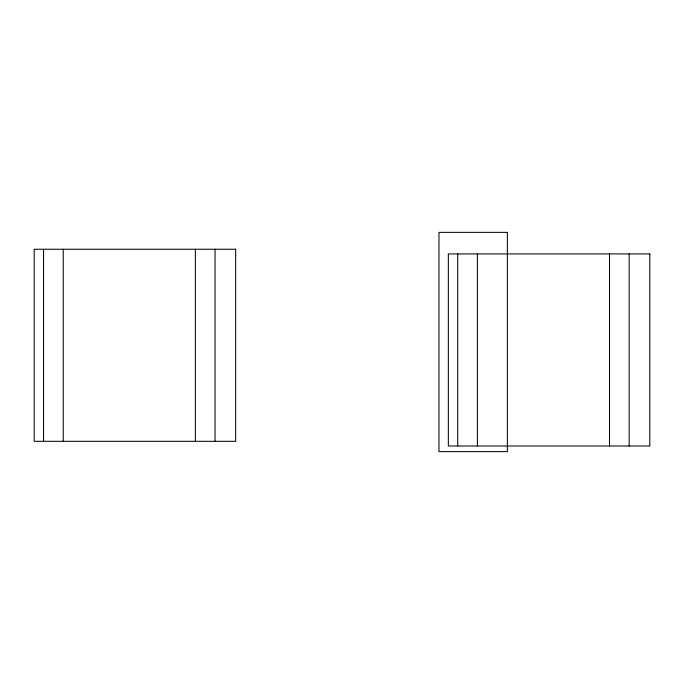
<?xml version="1.0" encoding="UTF-8"?>
<svg xmlns="http://www.w3.org/2000/svg" width="684" height="684" viewBox="0 0 684 684"><rect width="100%" height="100%" fill="white"/><g stroke="black" fill="none" stroke-linecap="round" stroke-linejoin="round"><path stroke-width="1.03" d="M629.186 253.926L629.186 446.002M609.512 253.926L609.512 446.002M477.398 253.926L477.398 446.002M457.716 253.926L457.716 446.002M215.041 249.241L215.041 441.317M195.359 249.241L195.359 441.317M63.244 249.241L63.244 441.317M43.571 249.241L43.571 441.317M507.374 232.372L438.974 232.372L438.974 451.628L507.374 451.628L507.374 232.372M235.655 249.241L34.2 249.241L34.2 441.317L235.655 441.317L235.655 249.241M649.8 253.926L448.345 253.926L448.345 446.002L649.8 446.002L649.8 253.926"/></g></svg>
